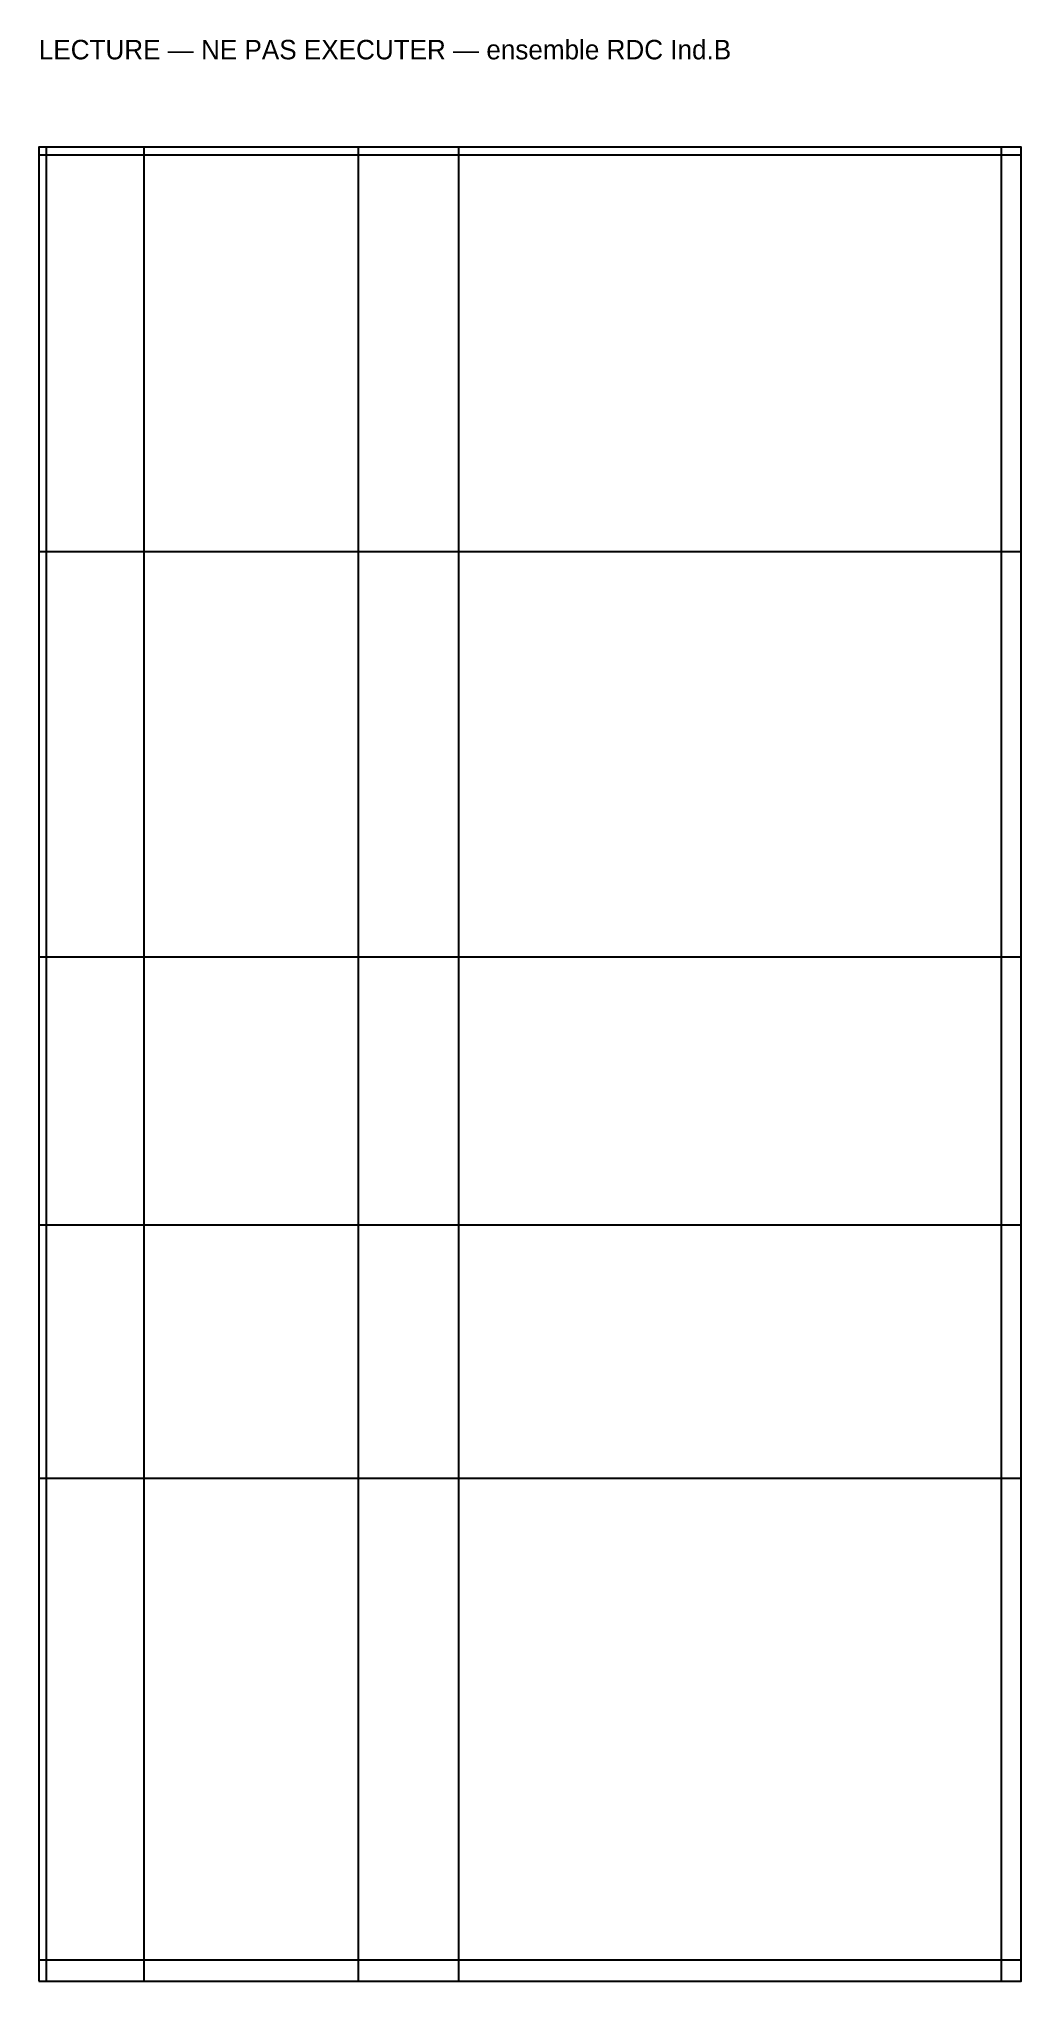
# Model space of a CAD drawing. Header units: millimetres. Extents: x 85470 to 95550, y 44380 to 64311.
import ezdxf

# ---------------------------------------------------------------- set-up
doc = ezdxf.new("R2010")
doc.units = ezdxf.units.MM
for name, color, linetype in [('ENSEMBLE-AXES', 8, 'Continuous'), ('ENSEMBLE-CARTOUCHE', 7, 'Continuous'), ('ENSEMBLE-EXISTANT', 8, 'Continuous')]:
    doc.layers.add(name, color=color, linetype=linetype)

msp = doc.modelspace()

# ---------------------------------------------------------------- linework, layer by layer
at = {"layer": 'ENSEMBLE-AXES'}
for p, q in [((85550, 44380), (85550, 63200)), ((86550, 44380), (86550, 63200)), ((88750, 44380), (88750, 63200)), ((89780, 44380), (89780, 63200)), ((95350, 44380), (95350, 63200)), ((85470, 63120), (95550, 63120)), ((85470, 59050), (95550, 59050)), ((85470, 54890), (95550, 54890)), ((85470, 52140), (95550, 52140)), ((85470, 49540), (95550, 49540)), ((85470, 44600), (95550, 44600))]:
    msp.add_line(p, q, dxfattribs=at)
at = {"layer": 'ENSEMBLE-EXISTANT'}
msp.add_lwpolyline([(85470, 44380), (95550, 44380), (95550, 63200), (85470, 63200), (85470, 44380)], dxfattribs=at)

# ---------------------------------------------------------------- texts
at = {"layer": 'ENSEMBLE-CARTOUCHE'}
msp.add_text('LECTURE — NE PAS EXECUTER — ensemble RDC Ind.B', height=200, dxfattribs=at).set_placement((85470, 64100))

doc.saveas('drawing.dxf')
